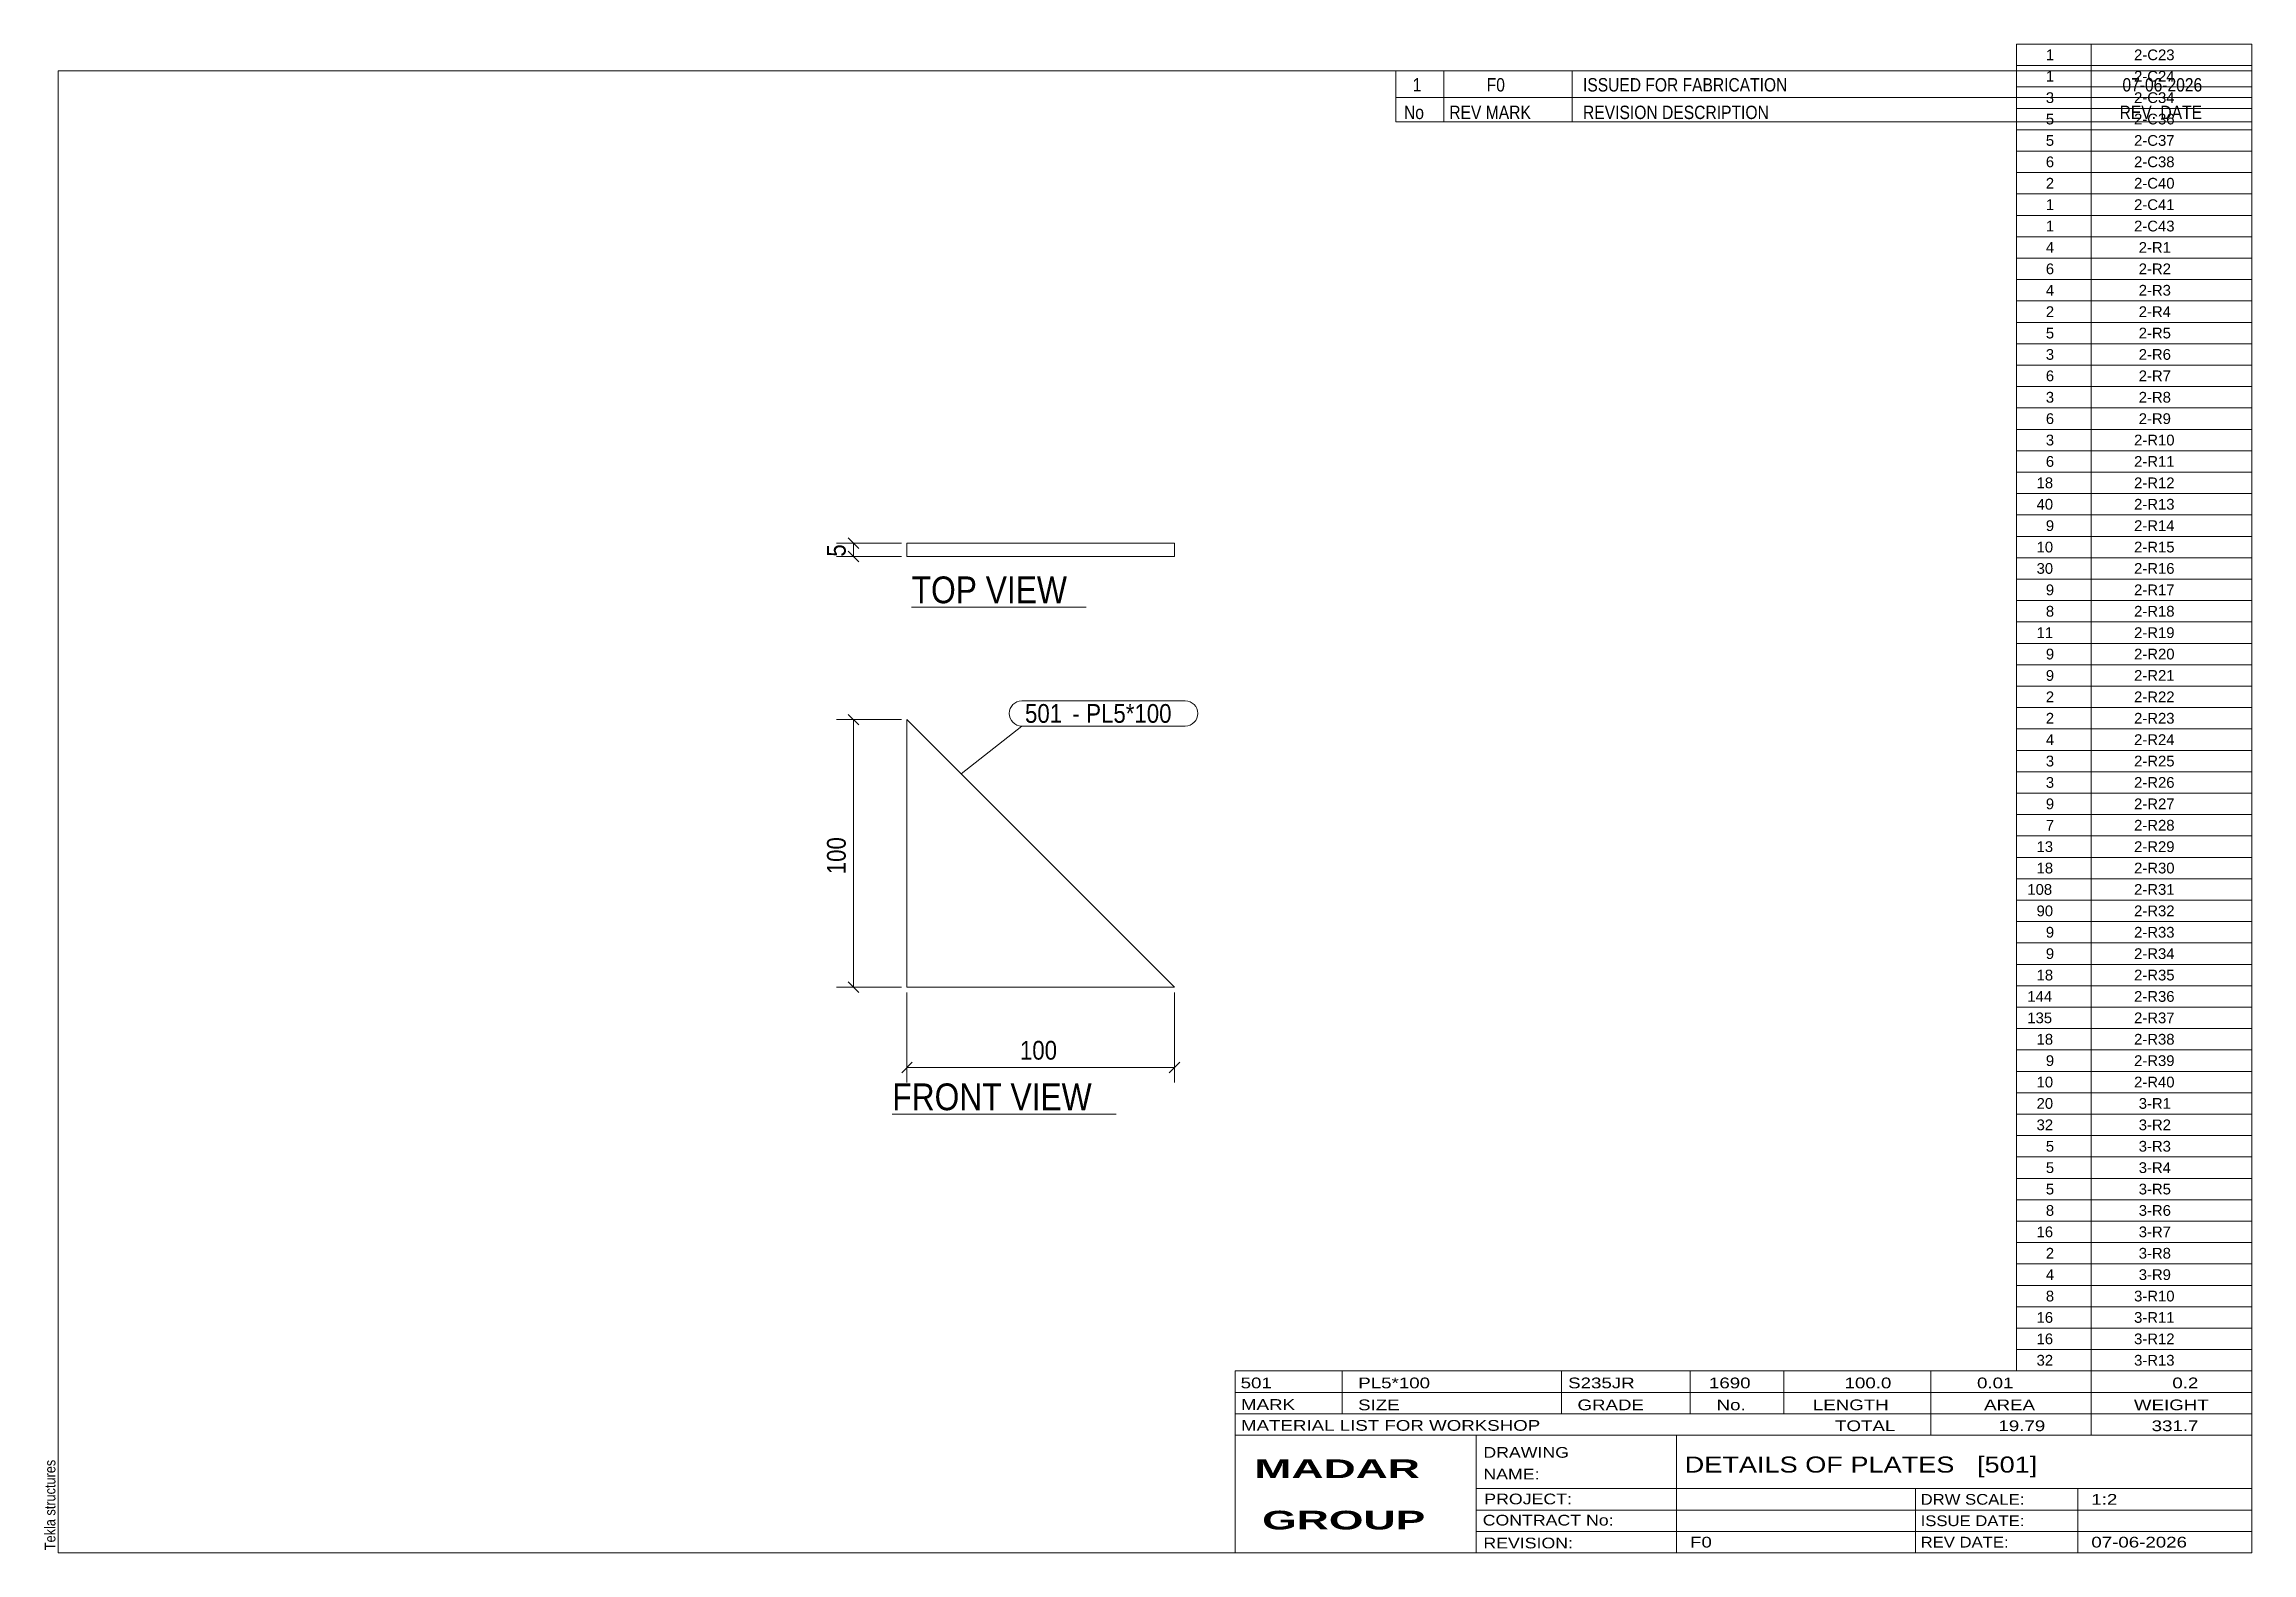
# Model space of a CAD drawing. Header units: millimetres. Extents: x 2 to 415, y 5 to 287.
import ezdxf

# ---------------------------------------------------------------- set-up
doc = ezdxf.new("R2010")
doc.units = ezdxf.units.MM
doc.linetypes.add('XKITLINE00', pattern=[0])
for name, color, linetype, lineweight in [('Dimensions', 7, 'Continuous', 0), ('DrawingSheet', 5, 'Continuous', 0), ('OtherObjectType', 7, 'Continuous', 0), ('Part', 2, 'Continuous', 0), ('PartMark', 7, 'Continuous', 0)]:
    doc.layers.add(name, color=color, linetype=linetype, lineweight=lineweight)
doc.styles.add('ARIAL', font='ARIAL.TTF')
doc.styles.add('ARIAL_BOLD', font='ARIALBD.TTF')
doc.styles.add('ARIAL_NARROW', font='ARIALN.TTF')

# ---------------------------------------------------------------- blocks, each defined once
blk = doc.blocks.new('*A1')
at = {"layer": 'Part', "color": 2, "linetype": 'XKITLINE00', "lineweight": 0}
for p, q in [((163.65, 160.74), (213.65, 110.74)), ((163.65, 110.74), (163.65, 160.74)), ((213.65, 110.74), (163.65, 110.74))]:
    blk.add_line(p, q, dxfattribs=at)
blk = doc.blocks.new('*A2')
at = {"layer": 'Part', "color": 2, "linetype": 'XKITLINE00', "lineweight": 0}
for p, q in [((163.65, 193.75), (213.65, 193.75)), ((163.65, 193.75), (163.65, 191.25)), ((163.65, 191.25), (213.65, 191.25)), ((213.65, 193.75), (213.65, 191.25))]:
    blk.add_line(p, q, dxfattribs=at)
blk = doc.blocks.new('*A3')
at = {"layer": 'DrawingSheet', "color": 5, "linetype": 'XKITLINE00', "lineweight": 0}
for p, q in [((415, 282), (5, 282)), ((5, 282), (5, 5)), ((415, 5), (415, 282)), ((5, 5), (415, 5))]:
    blk.add_line(p, q, dxfattribs=at)
at = {"layer": 'DrawingSheet', "color": 5, "style": 'ARIAL', "width": 0.85}
blk.add_text('Tekla structures', height=2, rotation=90, dxfattribs=at).set_placement((4.5, 5.5))
blk = doc.blocks.new('*A4')
at = {"layer": 'OtherObjectType', "color": 7, "linetype": 'XKITLINE00', "lineweight": 0}
for p, q in [((371, 287), (415, 287)), ((371, 287), (371, 287)), ((371, 283), (371, 287)), ((385, 287), (385, 287)), ((385, 283), (385, 287)), ((415, 287), (415, 287)), ((415, 283), (415, 287)), ((371, 283), (415, 283)), ((371, 279), (371, 283)), ((385, 279), (385, 283)), ((415, 279), (415, 283)), ((371, 279), (415, 279)), ((371, 275), (371, 279)), ((385, 275), (385, 279)), ((415, 275), (415, 279)), ((371, 275), (415, 275)), ((371, 271), (371, 275)), ((385, 271), (385, 275)), ((415, 271), (415, 275)), ((371, 271), (415, 271)), ((371, 267), (371, 271)), ((385, 267), (385, 271)), ((415, 267), (415, 271)), ((371, 267), (415, 267)), ((371, 263), (371, 267)), ((385, 263), (385, 267)), ((415, 263), (415, 267)), ((371, 263), (415, 263)), ((371, 259), (371, 263)), ((385, 259), (385, 263)), ((415, 259), (415, 263)), ((371, 259), (415, 259)), ((371, 255), (371, 259)), ((385, 255), (385, 259)), ((415, 255), (415, 259)), ((371, 255), (415, 255)), ((371, 251), (371, 255)), ((385, 251), (385, 255)), ((415, 251), (415, 255)), ((371, 251), (415, 251)), ((371, 247), (371, 251)), ((385, 247), (385, 251)), ((415, 247), (415, 251)), ((371, 247), (415, 247)), ((371, 243), (371, 247)), ((385, 243), (385, 247)), ((415, 243), (415, 247)), ((371, 243), (415, 243)), ((371, 239), (371, 243)), ((385, 239), (385, 243)), ((415, 239), (415, 243)), ((371, 239), (415, 239)), ((371, 235), (371, 239)), ((385, 235), (385, 239)), ((415, 235), (415, 239)), ((371, 235), (415, 235)), ((371, 231), (371, 235)), ((385, 231), (385, 235)), ((415, 231), (415, 235)), ((371, 231), (415, 231)), ((371, 227), (371, 231)), ((371, 227), (415, 227)), ((371, 223), (371, 227)), ((385, 227), (385, 231)), ((385, 223), (385, 227)), ((415, 227), (415, 231)), ((415, 223), (415, 227)), ((371, 223), (415, 223)), ((371, 219), (371, 223)), ((385, 219), (385, 223)), ((415, 219), (415, 223)), ((371, 219), (415, 219)), ((371, 215), (371, 219)), ((385, 215), (385, 219)), ((415, 215), (415, 219)), ((371, 215), (415, 215)), ((371, 211), (371, 215)), ((385, 211), (385, 215)), ((415, 211), (415, 215)), ((371, 211), (415, 211)), ((371, 207), (371, 211)), ((385, 207), (385, 211)), ((415, 207), (415, 211)), ((371, 207), (415, 207)), ((371, 203), (371, 207)), ((385, 203), (385, 207)), ((415, 203), (415, 207)), ((371, 203), (415, 203)), ((371, 199), (371, 203)), ((385, 199), (385, 203)), ((415, 199), (415, 203)), ((371, 199), (415, 199)), ((371, 195), (371, 199)), ((385, 195), (385, 199)), ((415, 195), (415, 199)), ((371, 195), (415, 195)), ((371, 191), (371, 195)), ((385, 191), (385, 195)), ((415, 191), (415, 195)), ((371, 191), (415, 191)), ((371, 187), (371, 191)), ((385, 187), (385, 191)), ((415, 187), (415, 191)), ((371, 187), (415, 187)), ((371, 183), (371, 187)), ((385, 183), (385, 187)), ((415, 183), (415, 187)), ((371, 183), (415, 183)), ((371, 179), (371, 183)), ((385, 179), (385, 183)), ((415, 179), (415, 183)), ((371, 179), (415, 179)), ((371, 175), (371, 179)), ((385, 175), (385, 179)), ((415, 175), (415, 179)), ((371, 175), (415, 175)), ((371, 171), (371, 175)), ((385, 171), (385, 175)), ((415, 171), (415, 175)), ((371, 171), (415, 171)), ((371, 167), (371, 171)), ((385, 167), (385, 171)), ((415, 167), (415, 171)), ((371, 167), (415, 167)), ((371, 163), (371, 167)), ((385, 163), (385, 167)), ((415, 163), (415, 167)), ((371, 163), (415, 163)), ((371, 159), (371, 163)), ((385, 159), (385, 163)), ((415, 159), (415, 163)), ((371, 159), (415, 159)), ((371, 155), (371, 159)), ((385, 155), (385, 159)), ((415, 155), (415, 159)), ((371, 155), (415, 155)), ((371, 151), (371, 155)), ((385, 151), (385, 155)), ((415, 151), (415, 155)), ((371, 151), (415, 151)), ((371, 147), (371, 151)), ((385, 147), (385, 151)), ((415, 147), (415, 151)), ((371, 147), (415, 147)), ((371, 143), (371, 147)), ((385, 143), (385, 147)), ((415, 143), (415, 147)), ((371, 143), (415, 143)), ((371, 139), (371, 143)), ((385, 139), (385, 143)), ((415, 139), (415, 143)), ((371, 139), (415, 139)), ((371, 135), (371, 139)), ((385, 135), (385, 139)), ((415, 135), (415, 139)), ((371, 135), (415, 135)), ((371, 131), (371, 135)), ((385, 131), (385, 135)), ((415, 131), (415, 135)), ((371, 131), (415, 131)), ((371, 127), (371, 131)), ((385, 127), (385, 131)), ((415, 127), (415, 131)), ((371, 127), (415, 127)), ((371, 123), (371, 127)), ((385, 123), (385, 127)), ((415, 123), (415, 127)), ((371, 123), (415, 123)), ((371, 119), (371, 123)), ((385, 119), (385, 123)), ((415, 119), (415, 123)), ((371, 119), (415, 119)), ((371, 115), (371, 119)), ((385, 115), (385, 119)), ((415, 115), (415, 119)), ((371, 115), (415, 115)), ((371, 111), (371, 115)), ((385, 111), (385, 115)), ((415, 111), (415, 115)), ((371, 111), (415, 111)), ((371, 107), (371, 111)), ((385, 107), (385, 111)), ((415, 107), (415, 111)), ((371, 107), (415, 107)), ((371, 103), (371, 107)), ((385, 103), (385, 107)), ((415, 103), (415, 107)), ((371, 103), (415, 103)), ((371, 99), (371, 103)), ((385, 99), (385, 103)), ((415, 99), (415, 103)), ((371, 99), (415, 99)), ((371, 95), (371, 99)), ((371, 95), (415, 95)), ((371, 91), (371, 95)), ((385, 95), (385, 99)), ((385, 91), (385, 95)), ((415, 95), (415, 99)), ((415, 91), (415, 95)), ((371, 91), (415, 91)), ((371, 87), (371, 91)), ((385, 87), (385, 91)), ((415, 87), (415, 91)), ((371, 87), (415, 87)), ((371, 83), (371, 87)), ((385, 83), (385, 87)), ((415, 83), (415, 87)), ((371, 83), (415, 83)), ((371, 79), (371, 83)), ((385, 79), (385, 83)), ((415, 79), (415, 83)), ((371, 79), (415, 79)), ((371, 75), (371, 79)), ((385, 75), (385, 79)), ((415, 75), (415, 79)), ((371, 75), (415, 75)), ((371, 71), (371, 75)), ((385, 71), (385, 75)), ((415, 71), (415, 75)), ((371, 71), (415, 71)), ((371, 67), (371, 71)), ((385, 67), (385, 71)), ((415, 67), (415, 71)), ((371, 67), (415, 67)), ((371, 63), (371, 67)), ((385, 63), (385, 67)), ((415, 63), (415, 67)), ((371, 63), (415, 63)), ((371, 59), (371, 63)), ((385, 59), (385, 63)), ((415, 59), (415, 63)), ((371, 59), (415, 59)), ((371, 55), (371, 59)), ((385, 55), (385, 59)), ((415, 55), (415, 59)), ((371, 55), (415, 55)), ((371, 51), (371, 55)), ((385, 51), (385, 55)), ((415, 51), (415, 55)), ((371, 51), (415, 51)), ((371, 47), (371, 51)), ((385, 47), (385, 51)), ((415, 47), (415, 51)), ((371, 47), (415, 47)), ((371, 43), (371, 47)), ((385, 43), (385, 47)), ((415, 43), (415, 47)), ((371, 43), (415, 43)), ((371, 39), (371, 43)), ((385, 39), (385, 43)), ((415, 39), (415, 43)), ((371, 39), (415, 39))]:
    blk.add_line(p, q, dxfattribs=at)
at = {"layer": 'OtherObjectType', "color": 7, "style": 'ARIAL_NARROW', "width": 1.211571}
for s, p in [('1', (376.5, 284)), ('2-C23', (392.99, 284)), ('1', (376.5, 280)), ('2-C24', (392.99, 280)), ('3', (376.5, 276)), ('2-C34', (392.99, 276)), ('5', (376.5, 272)), ('2-C36', (392.99, 272)), ('5', (376.5, 268)), ('2-C37', (392.99, 268)), ('6', (376.5, 264)), ('2-C38', (392.99, 264)), ('2', (376.5, 260)), ('2-C40', (392.99, 260)), ('1', (376.5, 256)), ('2-C41', (392.99, 256)), ('1', (376.5, 252)), ('2-C43', (392.99, 252)), ('4', (376.5, 248)), ('2-R1', (393.86, 248)), ('6', (376.5, 244)), ('2-R2', (393.86, 244)), ('4', (376.5, 240)), ('2-R3', (393.86, 240)), ('2', (376.5, 236)), ('2-R4', (393.86, 236)), ('5', (376.5, 232)), ('2-R5', (393.86, 232)), ('3', (376.5, 228)), ('2-R6', (393.86, 228)), ('6', (376.5, 224)), ('2-R7', (393.86, 224)), ('3', (376.5, 220)), ('2-R8', (393.86, 220)), ('6', (376.5, 216)), ('2-R9', (393.86, 216)), ('3', (376.5, 212)), ('2-R10', (392.99, 212)), ('6', (376.5, 208)), ('2-R11', (392.99, 208)), ('18', (374.77, 204)), ('2-R12', (392.99, 204)), ('40', (374.77, 200)), ('2-R13', (392.99, 200)), ('10', (374.77, 192)), ('9', (376.5, 196)), ('2-R14', (392.99, 196)), ('2-R15', (392.99, 192)), ('30', (374.77, 188)), ('2-R16', (392.99, 188)), ('9', (376.5, 184)), ('2-R17', (392.99, 184)), ('8', (376.5, 180)), ('2-R18', (392.99, 180)), ('11', (374.77, 176)), ('2-R19', (392.99, 176)), ('9', (376.5, 172)), ('2-R20', (392.99, 172)), ('9', (376.5, 168)), ('2-R21', (392.99, 168)), ('2', (376.5, 164)), ('2-R22', (392.99, 164)), ('2', (376.5, 160)), ('2-R23', (392.99, 160)), ('4', (376.5, 156)), ('2-R24', (392.99, 156)), ('3', (376.5, 152)), ('2-R25', (392.99, 152)), ('3', (376.5, 148)), ('2-R26', (392.99, 148)), ('9', (376.5, 144)), ('2-R27', (392.99, 144)), ('7', (376.5, 140)), ('2-R28', (392.99, 140)), ('13', (374.77, 136)), ('2-R29', (392.99, 136)), ('18', (374.77, 132)), ('2-R30', (392.99, 132)), ('108', (373.04, 128)), ('2-R31', (392.99, 128)), ('90', (374.77, 124)), ('2-R32', (392.99, 124)), ('9', (376.5, 120)), ('2-R33', (392.99, 120)), ('9', (376.5, 116)), ('2-R34', (392.99, 116)), ('18', (374.77, 112)), ('2-R35', (392.99, 112)), ('144', (373.04, 108)), ('2-R36', (392.99, 108)), ('135', (373.04, 104)), ('2-R37', (392.99, 104)), ('18', (374.77, 100)), ('2-R38', (392.99, 100)), ('9', (376.5, 96)), ('2-R39', (392.99, 96)), ('10', (374.77, 92)), ('2-R40', (392.99, 92)), ('20', (374.77, 88)), ('3-R1', (393.86, 88)), ('32', (374.77, 84)), ('3-R2', (393.86, 84)), ('5', (376.5, 80)), ('3-R3', (393.86, 80)), ('5', (376.5, 76)), ('3-R4', (393.86, 76)), ('5', (376.5, 72)), ('3-R5', (393.86, 72)), ('16', (374.77, 64)), ('8', (376.5, 68)), ('3-R6', (393.86, 68)), ('3-R7', (393.86, 64)), ('2', (376.5, 60)), ('3-R8', (393.86, 60)), ('4', (376.5, 56)), ('3-R9', (393.86, 56)), ('8', (376.5, 52)), ('3-R10', (392.99, 52)), ('16', (374.77, 48)), ('3-R11', (392.99, 48)), ('16', (374.77, 44)), ('3-R12', (392.99, 44)), ('32', (374.77, 40)), ('3-R13', (392.99, 40))]:
    blk.add_text(s, height=2, dxfattribs=at).set_placement(p)
blk = doc.blocks.new('*A5')
at = {"layer": 'OtherObjectType', "color": 7, "linetype": 'XKITLINE00', "lineweight": 0}
for p, q in [((255, 282), (415, 282)), ((415, 282), (255, 282)), ((255, 282), (255, 277)), ((264, 282), (264, 277)), ((288, 282), (288, 277)), ((385, 282), (385, 277)), ((415, 282), (415, 277)), ((255, 277), (415, 277)), ((255, 277), (255, 272.5)), ((255, 277), (415, 277)), ((264, 277), (264, 272.5)), ((288, 277), (288, 272.5)), ((385, 277), (385, 272.5)), ((415, 277), (415, 272.5)), ((415, 272.5), (255, 272.5))]:
    blk.add_line(p, q, dxfattribs=at)
at = {"layer": 'OtherObjectType', "color": 7, "style": 'ARIAL_NARROW'}
for s, width, p in [('1', 1.017001, (258.16, 278.15)), ('F0', 1.017001, (272, 278.15)), ('ISSUED FOR FABRICATION', 1.017001, (290, 278.15)), ('07-06-2026', 1.017001, (390.82, 278.15)), ('No', 1.02, (256.54, 273)), ('REV MARK', 1.02, (265, 273)), ('REVISION DESCRIPTION', 1.02, (290, 273)), ('REV. DATE', 1.02, (390.28, 273))]:
    blk.add_text(s, height=2.5, dxfattribs=dict(at, width=width)).set_placement(p)
blk = doc.blocks.new('*A6')
at = {"layer": 'OtherObjectType', "color": 7, "linetype": 'XKITLINE00', "lineweight": 0}
for p, q in [((225, 39), (415, 39)), ((225, 39), (225, 35)), ((225, 39), (415, 39)), ((245, 35), (245, 39)), ((286, 35), (286, 39)), ((310, 35), (310, 39)), ((327.5, 35), (327.5, 39)), ((355, 35), (355, 39)), ((385, 35), (385, 39)), ((415, 35), (415, 39)), ((225, 35), (415, 35)), ((225, 35), (225, 5)), ((225, 35), (415, 35)), ((245, 31), (245, 35)), ((286, 31), (286, 35)), ((310, 31), (310, 35)), ((327.5, 31), (327.5, 35)), ((355, 31), (355, 35)), ((385, 31), (385, 35)), ((415, 31), (415, 35)), ((225, 31), (415, 31)), ((355, 27), (355, 31)), ((385, 27), (385, 31)), ((415, 27), (415, 31)), ((225, 27), (415, 27)), ((270, 21), (270, 27)), ((307.5, 17), (307.5, 27)), ((415, 21), (415, 27)), ((270, 21), (270, 5)), ((415, 17), (415, 21)), ((270, 17), (415, 17)), ((307.5, 5), (307.5, 17)), ((352.16, 13), (352.16, 17)), ((382.5, 5), (382.5, 17)), ((415, 13), (415, 17)), ((270, 13), (415, 13)), ((352.16, 5), (352.16, 13)), ((415, 9), (415, 13)), ((270, 9), (415, 9)), ((415, 5), (415, 9)), ((225, 5), (415, 5)), ((262.5, 5), (415, 5))]:
    blk.add_line(p, q, dxfattribs=at)
at = {"layer": 'OtherObjectType', "color": 7, "style": 'ARIAL_NARROW'}
for s, height, width, p in [('501', 2, 1.525501, (226.01, 35.76)), ('PL5*100', 2, 1.525501, (248, 35.76)), ('S235JR', 2, 1.525501, (287.22, 35.76)), ('1690', 2, 1.525501, (313.54, 35.76)), ('100.0', 2, 1.525501, (338.88, 35.76)), ('0.01', 2, 1.525501, (363.64, 35.76)), ('0.2', 2, 1.525501, (400.14, 35.76)), ('MARK', 2, 1.525501, (226.08, 31.73)), ('SIZE', 2, 1.525501, (247.96, 31.66)), ('GRADE', 2, 1.525501, (288.96, 31.66)), ('No.', 2, 1.525501, (314.96, 31.66)), ('LENGTH', 2, 1.525501, (332.96, 31.66)), ('AREA', 2, 1.525501, (364.96, 31.66)), ('WEIGHT', 2, 1.525501, (392.96, 31.66)), ('MATERIAL LIST FOR WORKSHOP', 2, 1.525501, (226.08, 27.82)), ('TOTAL', 2, 1.525501, (337.1, 27.75)), ('19.79', 2, 1.525501, (367.64, 27.75)), ('331.7', 2, 1.525501, (396.27, 27.75)), ('DRAWING', 2, 1.445, (271.38, 22.78)), ('NAME:', 2, 1.445, (271.38, 18.72)), ('DETAILS OF PLATES   [501]', 3, 1.474651, (309, 20)), ('PROJECT:', 2, 1.445, (271.55, 14.07)), ('DRW SCALE:', 2, 1.36, (353.1, 14)), ('1:2', 2, 1.525501, (385, 14)), ('CONTRACT No:', 2, 1.445, (271.25, 10.11)), ('ISSUE DATE:', 2, 1.36, (353.1, 10)), ('REVISION:', 2, 1.445, (271.38, 5.84)), ('F0', 2, 1.525501, (310, 6)), ('REV DATE:', 2, 1.36, (353.1, 6)), ('07-06-2026', 2, 1.525501, (385, 6))]:
    blk.add_text(s, height=height, dxfattribs=dict(at, width=width)).set_placement(p)
at = {"layer": 'OtherObjectType', "color": 1, "style": 'ARIAL_BOLD', "width": 1.7}
for s, p in [('MADAR ', (228.58, 18.97)), ('GROUP', (230.03, 9.37))]:
    blk.add_text(s, height=3.5, dxfattribs=at).set_placement(p)
blk = doc.blocks.new('*A7')
at = {"layer": 'Dimensions', "color": 7, "linetype": 'XKITLINE00', "lineweight": 0}
for p, q in [((152.66, 161.73), (154.64, 159.75)), ((162.65, 160.74), (150.45, 160.74)), ((153.65, 110.74), (153.65, 160.74)), ((152.66, 111.73), (154.64, 109.75)), ((162.65, 110.74), (150.45, 110.74))]:
    blk.add_line(p, q, dxfattribs=at)
at = {"layer": 'Dimensions', "color": 3}
for p in [(153.65, 160.74), (153.65, 110.74)]:
    blk.add_point(p, dxfattribs=at)
at = {"layer": 'Dimensions', "color": 3, "style": 'ARIAL', "width": 0.85}
blk.add_text('100', height=3.5, rotation=90.0002, dxfattribs=at).set_placement((152.2, 131.84))
blk = doc.blocks.new('*A8')
at = {"layer": 'Dimensions', "color": 7, "linetype": 'XKITLINE00', "lineweight": 0}
for p, q in [((163.65, 109.74), (163.65, 92.94)), ((213.65, 109.74), (213.65, 92.94)), ((164.64, 96.73), (162.66, 94.75)), ((163.65, 95.74), (213.65, 95.74)), ((214.64, 96.73), (212.66, 94.75))]:
    blk.add_line(p, q, dxfattribs=at)
at = {"layer": 'Dimensions', "color": 3}
for p in [(163.65, 95.74), (213.65, 95.74)]:
    blk.add_point(p, dxfattribs=at)
at = {"layer": 'Dimensions', "color": 3, "style": 'ARIAL', "width": 0.85}
blk.add_text('100', height=3.5, dxfattribs=at).set_placement((184.76, 97.19))
blk = doc.blocks.new('*A9')
at = {"layer": 'PartMark', "color": 7, "linetype": 'XKITLINE00', "lineweight": 0}
for p, q in [((185.11, 164.25), (215.66, 164.25)), ((173.8, 150.59), (185.11, 159.55)), ((185.11, 159.55), (215.66, 159.55))]:
    blk.add_line(p, q, dxfattribs=at)
for centre, start, end in [((185.11, 161.9), 90, 270), ((215.66, 161.9), 270, 90)]:
    blk.add_arc(centre, 2.35, start, end, dxfattribs=at)
at = {"layer": 'PartMark', "color": 1, "style": 'ARIAL', "width": 0.85}
blk.add_text('501', height=3.5, dxfattribs=at).set_placement((185.71, 160.15))
at = {"layer": 'PartMark', "color": 3, "style": 'ARIAL', "width": 0.85}
for s, p in [('-', (194.55, 160.15)), ('PL5*100', (197.15, 160.15))]:
    blk.add_text(s, height=3.5, dxfattribs=at).set_placement(p)
blk = doc.blocks.new('*A10')
at = {"layer": 'OtherObjectType', "color": 7, "linetype": 'XKITLINE00', "lineweight": 0}
blk.add_line((160.9, 86.99), (202.76, 86.99), dxfattribs=at)
at = {"layer": 'OtherObjectType', "color": 3, "style": 'ARIAL', "width": 0.85}
blk.add_text('FRONT VIEW', height=5, dxfattribs=at).set_placement((160.9, 87.74))
blk = doc.blocks.new('*A11')
at = {"layer": 'Dimensions', "color": 7, "linetype": 'XKITLINE00', "lineweight": 0}
for p, q in [((152.66, 194.74), (154.64, 192.76)), ((162.65, 193.75), (150.45, 193.75)), ((162.65, 191.25), (150.45, 191.25)), ((152.66, 192.24), (154.64, 190.26)), ((153.65, 191.25), (153.65, 193.75))]:
    blk.add_line(p, q, dxfattribs=at)
at = {"layer": 'Dimensions', "color": 3}
for p in [(153.65, 193.75), (153.65, 191.25)]:
    blk.add_point(p, dxfattribs=at)
at = {"layer": 'Dimensions', "color": 3, "style": 'ARIAL', "width": 0.85}
blk.add_text('5', height=3.5, rotation=90.0002, dxfattribs=at).set_placement((152.2, 191.2))
blk = doc.blocks.new('*A12')
at = {"layer": 'OtherObjectType', "color": 7, "linetype": 'XKITLINE00', "lineweight": 0}
blk.add_line((164.52, 181.75), (197.13, 181.75), dxfattribs=at)
at = {"layer": 'OtherObjectType', "color": 3, "style": 'ARIAL', "width": 0.85}
blk.add_text('TOP VIEW', height=5, dxfattribs=at).set_placement((164.52, 182.5))

msp = doc.modelspace()

# ---------------------------------------------------------------- block references
at = {"lineweight": 0}
for name in ['*A4', '*A3', '*A5', '*A11', '*A2', '*A12', '*A7', '*A9', '*A1', '*A8', '*A10', '*A6']:
    msp.add_blockref(name, (0, 0), dxfattribs=at)

doc.saveas('drawing.dxf')
